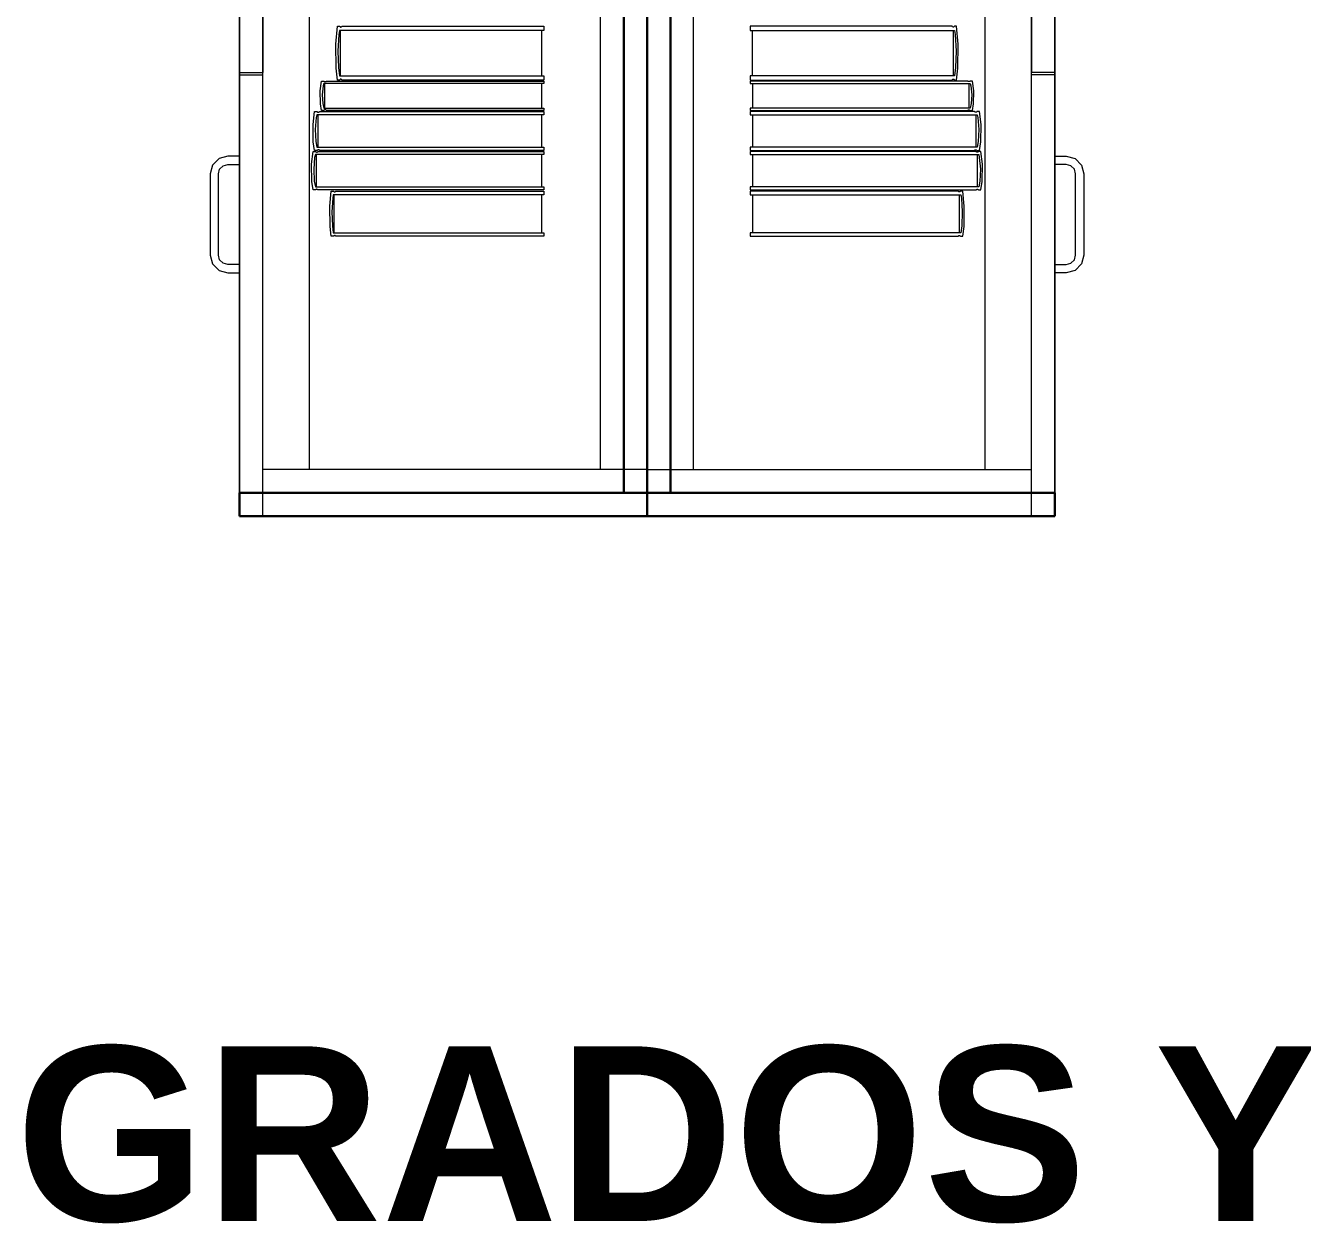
# Model space of a CAD drawing. Header units: inches. Extents: x -19 to 5698, y -728 to 92.
# Drawn here: x 310.58 to 311.677, y 32.693 to 33.721 of the extents above; entities that cross this region are included whole.
import ezdxf

# ---------------------------------------------------------------- set-up
doc = ezdxf.new("R2010")
doc.units = ezdxf.units.IN
doc.header["$MEASUREMENT"] = 0
doc.set_wipeout_variables(frame=1)
doc.linetypes.add('Wipeout_Contour', pattern=[1, 0, -1])
doc.layers.add('02 _ ARQ _ ZON _ Espacio.3D', color=7, linetype='Continuous')
doc.layers.add('Interior - Mobiliario', color=7, linetype='Continuous')
doc.styles.add('Estilo_Generado_1', font='swisseb.ttf')

msp = doc.modelspace()

# ---------------------------------------------------------------- linework, layer by layer
at = {"layer": 'Interior - Mobiliario', "color": 175, "linetype": 'Continuous', "lineweight": 13}
for p, q in [((310.784, 33.32), (310.784, 34.78)), ((311.094, 34.78), (311.094, 33.32)), ((311.134, 34.78), (311.134, 33.32)), ((311.444, 33.32), (311.444, 34.78)), ((310.784, 33.34), (310.784, 34.76)), ((310.824, 34.76), (310.824, 33.34)), ((311.074, 33.34), (311.074, 34.76)), ((311.154, 33.34), (311.154, 34.76)), ((311.404, 34.76), (311.404, 33.34)), ((311.444, 33.34), (311.444, 34.76)), ((310.764, 34.04), (310.764, 33.681)), ((310.784, 34.04), (310.784, 33.681)), ((311.444, 34.04), (311.444, 33.681)), ((311.464, 34.04), (311.464, 33.681)), ((310.8469, 33.7053), (310.8481, 33.7208)), ((310.8481, 33.7208), (310.8501, 33.7208)), ((310.8494, 33.7136), (310.8486, 33.6994)), ((310.8499, 33.7171), (310.8494, 33.7136)), ((311.0253, 33.7171), (310.8499, 33.7171)), ((310.8501, 33.7208), (310.8502, 33.7205)), ((310.8502, 33.7205), (310.8504, 33.7203)), ((310.8504, 33.7203), (310.8507, 33.7201)), ((310.8507, 33.7201), (310.8509, 33.72)), ((310.8508, 33.6782), (310.8508, 33.7171)), ((310.8509, 33.72), (310.8512, 33.72)), ((310.8512, 33.72), (310.8514, 33.7201)), ((310.8514, 33.7201), (310.8517, 33.7203)), ((310.8517, 33.7203), (310.8519, 33.7206)), ((310.8519, 33.7206), (310.852, 33.7208)), ((310.852, 33.7208), (311.0253, 33.7208)), ((311.0235, 33.7171), (311.0235, 33.6782)), ((311.0253, 33.7208), (311.0253, 33.7171)), ((311.3759, 33.7208), (311.2026, 33.7208)), ((311.2026, 33.7208), (311.2026, 33.7171)), ((311.2026, 33.7171), (311.3781, 33.7171)), ((311.2044, 33.7171), (311.2044, 33.6782)), ((311.376, 33.7206), (311.3759, 33.7208)), ((311.3763, 33.7203), (311.376, 33.7206)), ((311.3765, 33.7201), (311.3763, 33.7203)), ((311.3768, 33.72), (311.3765, 33.7201)), ((311.377, 33.72), (311.3768, 33.72)), ((311.3773, 33.7201), (311.377, 33.72)), ((311.3772, 33.6782), (311.3772, 33.7171)), ((311.3775, 33.7203), (311.3773, 33.7201)), ((311.3778, 33.7205), (311.3775, 33.7203)), ((311.3779, 33.7208), (311.3778, 33.7205)), ((311.3798, 33.7208), (311.3779, 33.7208)), ((311.3781, 33.7171), (311.3786, 33.7136)), ((311.3786, 33.7136), (311.3793, 33.6994)), ((311.381, 33.7053), (311.3798, 33.7208)), ((310.8472, 33.6846), (310.8469, 33.7053)), ((311.3808, 33.6846), (311.381, 33.7053)), ((310.8486, 33.6994), (310.8491, 33.6851)), ((311.3793, 33.6994), (311.3789, 33.6851)), ((310.764, 33.681), (310.784, 33.681)), ((310.8481, 33.6745), (310.8472, 33.6846)), ((310.8491, 33.6851), (310.8499, 33.6782)), ((311.3789, 33.6851), (311.3781, 33.6782)), ((311.3798, 33.6745), (311.3808, 33.6846)), ((311.464, 33.681), (311.444, 33.681)), ((310.764, 33.679), (310.784, 33.679)), ((310.8333, 33.6651), (310.8346, 33.6735)), ((310.8346, 33.6735), (310.8366, 33.6735)), ((310.8359, 33.6696), (310.8351, 33.6619)), ((310.8365, 33.6715), (310.8359, 33.6696)), ((311.0253, 33.6715), (310.8365, 33.6715)), ((310.8366, 33.6735), (310.8368, 33.6733)), ((310.8368, 33.6733), (310.837, 33.6732)), ((310.837, 33.6732), (310.8373, 33.6731)), ((310.8373, 33.6731), (310.8376, 33.6731)), ((310.8374, 33.6504), (310.8374, 33.6715)), ((310.8376, 33.6731), (310.8379, 33.6731)), ((310.8379, 33.6731), (310.8381, 33.6731)), ((310.8381, 33.6731), (310.8384, 33.6732)), ((310.8384, 33.6732), (310.8386, 33.6734)), ((310.8386, 33.6734), (310.8387, 33.6735)), ((310.8387, 33.6735), (311.0253, 33.6735)), ((310.8501, 33.6745), (310.8481, 33.6745)), ((310.8499, 33.6782), (311.0253, 33.6782)), ((310.8504, 33.6749), (310.8501, 33.6746)), ((310.8501, 33.6746), (310.8501, 33.6745)), ((310.8506, 33.6751), (310.8504, 33.6749)), ((310.8509, 33.6752), (310.8506, 33.6751)), ((310.8511, 33.6752), (310.8509, 33.6752)), ((310.8514, 33.6752), (310.8511, 33.6752)), ((310.8516, 33.675), (310.8514, 33.6752)), ((310.8519, 33.6747), (310.8516, 33.675)), ((310.852, 33.6745), (310.8519, 33.6747)), ((311.0253, 33.6745), (310.852, 33.6745)), ((311.0234, 33.6715), (311.0234, 33.6504)), ((311.0253, 33.6782), (311.0253, 33.6745)), ((311.0253, 33.6735), (311.0253, 33.6715)), ((311.3781, 33.6782), (311.2026, 33.6782)), ((311.2026, 33.6782), (311.2026, 33.6745)), ((311.2026, 33.6745), (311.3759, 33.6745)), ((311.3892, 33.6735), (311.2026, 33.6735)), ((311.2026, 33.6735), (311.2026, 33.6715)), ((311.2026, 33.6715), (311.3915, 33.6715)), ((311.2045, 33.6715), (311.2045, 33.6504)), ((311.3759, 33.6745), (311.3761, 33.6747)), ((311.3761, 33.6747), (311.3763, 33.675)), ((311.3763, 33.675), (311.3766, 33.6752)), ((311.3766, 33.6752), (311.3768, 33.6752)), ((311.3768, 33.6752), (311.3771, 33.6752)), ((311.3771, 33.6752), (311.3773, 33.6751)), ((311.3773, 33.6751), (311.3776, 33.6749)), ((311.3776, 33.6749), (311.3778, 33.6746)), ((311.3778, 33.6746), (311.3779, 33.6745)), ((311.3779, 33.6745), (311.3798, 33.6745)), ((311.3893, 33.6734), (311.3892, 33.6735)), ((311.3896, 33.6732), (311.3893, 33.6734)), ((311.3898, 33.6731), (311.3896, 33.6732)), ((311.3901, 33.6731), (311.3898, 33.6731)), ((311.3904, 33.6731), (311.3901, 33.6731)), ((311.3906, 33.6731), (311.3904, 33.6731)), ((311.3905, 33.6504), (311.3905, 33.6715)), ((311.3909, 33.6732), (311.3906, 33.6731)), ((311.3912, 33.6733), (311.3909, 33.6732)), ((311.3913, 33.6735), (311.3912, 33.6733)), ((311.3934, 33.6735), (311.3913, 33.6735)), ((311.3915, 33.6715), (311.392, 33.6696)), ((311.392, 33.6696), (311.3928, 33.6619)), ((311.3947, 33.6651), (311.3934, 33.6735)), ((311.464, 33.679), (311.444, 33.679)), ((310.8335, 33.6539), (310.8333, 33.6651)), ((310.8351, 33.6619), (310.8356, 33.6542)), ((311.3928, 33.6619), (311.3924, 33.6542)), ((311.3944, 33.6539), (311.3947, 33.6651)), ((310.8272, 33.6363), (310.8285, 33.6474)), ((310.8285, 33.6474), (310.8307, 33.6474)), ((310.8307, 33.6474), (310.8308, 33.6472)), ((310.8325, 33.6471), (310.8327, 33.6473)), ((310.8327, 33.6473), (310.8328, 33.6474)), ((310.8328, 33.6474), (311.0253, 33.6474)), ((310.8346, 33.6484), (310.8335, 33.6539)), ((310.8366, 33.6484), (310.8346, 33.6484)), ((310.8356, 33.6542), (310.8365, 33.6504)), ((310.8365, 33.6504), (311.0253, 33.6504)), ((310.8367, 33.6485), (310.8366, 33.6484)), ((310.837, 33.6487), (310.8367, 33.6485)), ((310.8372, 33.6488), (310.837, 33.6487)), ((310.8375, 33.6488), (310.8372, 33.6488)), ((310.8378, 33.6488), (310.8375, 33.6488)), ((310.8381, 33.6488), (310.8378, 33.6488)), ((310.8383, 33.6487), (310.8381, 33.6488)), ((310.8386, 33.6485), (310.8383, 33.6487)), ((310.8387, 33.6484), (310.8386, 33.6485)), ((311.0253, 33.6484), (310.8387, 33.6484)), ((311.0253, 33.6504), (311.0253, 33.6484)), ((311.0253, 33.6474), (311.0253, 33.6447)), ((311.3915, 33.6504), (311.2026, 33.6504)), ((311.2026, 33.6504), (311.2026, 33.6484)), ((311.2026, 33.6484), (311.3892, 33.6484)), ((311.3951, 33.6474), (311.2026, 33.6474)), ((311.2026, 33.6474), (311.2026, 33.6447)), ((311.3892, 33.6484), (311.3894, 33.6485)), ((311.3894, 33.6485), (311.3896, 33.6487)), ((311.3896, 33.6487), (311.3899, 33.6488)), ((311.3899, 33.6488), (311.3902, 33.6488)), ((311.3902, 33.6488), (311.3904, 33.6488)), ((311.3904, 33.6488), (311.3907, 33.6488)), ((311.3907, 33.6488), (311.391, 33.6487)), ((311.391, 33.6487), (311.3912, 33.6485)), ((311.3912, 33.6485), (311.3913, 33.6484)), ((311.3913, 33.6484), (311.3934, 33.6484)), ((311.3924, 33.6542), (311.3915, 33.6504)), ((311.3934, 33.6484), (311.3944, 33.6539)), ((311.3952, 33.6473), (311.3951, 33.6474)), ((311.3955, 33.6471), (311.3952, 33.6473)), ((311.3973, 33.6474), (311.3971, 33.6472)), ((311.3994, 33.6474), (311.3973, 33.6474)), ((311.4008, 33.6363), (311.3994, 33.6474)), ((310.8299, 33.6422), (310.8291, 33.632)), ((310.8305, 33.6447), (310.8299, 33.6422)), ((311.0253, 33.6447), (310.8305, 33.6447)), ((310.8308, 33.6472), (310.8311, 33.647)), ((310.8311, 33.647), (310.8313, 33.6469)), ((310.8313, 33.6469), (310.8316, 33.6469)), ((310.8315, 33.6167), (310.8315, 33.6447)), ((310.8316, 33.6469), (310.8319, 33.6469)), ((310.8319, 33.6469), (310.8322, 33.6469)), ((310.8322, 33.6469), (310.8325, 33.6471)), ((311.0234, 33.6447), (311.0234, 33.6167)), ((311.2026, 33.6447), (311.3975, 33.6447)), ((311.2046, 33.6447), (311.2046, 33.6167)), ((311.3957, 33.6469), (311.3955, 33.6471)), ((311.396, 33.6469), (311.3957, 33.6469)), ((311.3963, 33.6469), (311.396, 33.6469)), ((311.3966, 33.6469), (311.3963, 33.6469)), ((311.3965, 33.6167), (311.3965, 33.6447)), ((311.3969, 33.647), (311.3966, 33.6469)), ((311.3971, 33.6472), (311.3969, 33.647)), ((311.3975, 33.6447), (311.398, 33.6422)), ((311.398, 33.6422), (311.3989, 33.632)), ((310.8274, 33.6213), (310.8272, 33.6363)), ((310.8291, 33.632), (310.8296, 33.6217)), ((311.3989, 33.632), (311.3984, 33.6217)), ((311.4005, 33.6213), (311.4008, 33.6363)), ((310.8285, 33.614), (310.8274, 33.6213)), ((310.8296, 33.6217), (310.8305, 33.6167)), ((310.8305, 33.6167), (311.0253, 33.6167)), ((310.8313, 33.6145), (310.831, 33.6143)), ((310.8316, 33.6146), (310.8313, 33.6145)), ((310.8319, 33.6146), (310.8316, 33.6146)), ((310.8321, 33.6145), (310.8319, 33.6146)), ((310.8324, 33.6144), (310.8321, 33.6145)), ((310.8327, 33.6142), (310.8324, 33.6144)), ((311.0253, 33.6167), (311.0253, 33.614)), ((311.3975, 33.6167), (311.2026, 33.6167)), ((311.2026, 33.6167), (311.2026, 33.614)), ((311.3953, 33.6142), (311.3955, 33.6144)), ((311.3955, 33.6144), (311.3958, 33.6145)), ((311.3958, 33.6145), (311.3961, 33.6146)), ((311.3961, 33.6146), (311.3964, 33.6146)), ((311.3964, 33.6146), (311.3967, 33.6145)), ((311.3967, 33.6145), (311.3969, 33.6143)), ((311.3984, 33.6217), (311.3975, 33.6167)), ((311.3994, 33.614), (311.4005, 33.6213)), ((310.7465, 33.607), (310.741, 33.6015)), ((310.754, 33.609), (310.7465, 33.607)), ((310.764, 33.609), (310.754, 33.609)), ((310.764, 33.602), (310.764, 33.609)), ((310.8259, 33.6021), (310.8272, 33.613)), ((310.8272, 33.613), (310.8294, 33.613)), ((310.8286, 33.6079), (310.8278, 33.5978)), ((310.8307, 33.614), (310.8285, 33.614)), ((310.8292, 33.6104), (310.8286, 33.6079)), ((311.0253, 33.6104), (310.8292, 33.6104)), ((310.8294, 33.613), (310.8295, 33.6128)), ((310.8295, 33.6128), (310.8298, 33.6127)), ((310.8298, 33.6127), (310.8301, 33.6125)), ((310.8301, 33.6125), (310.8303, 33.6125)), ((310.8302, 33.5828), (310.8302, 33.6104)), ((310.8303, 33.6125), (310.8306, 33.6125)), ((310.8306, 33.6125), (310.8309, 33.6125)), ((310.8308, 33.6141), (310.8307, 33.614)), ((310.831, 33.6143), (310.8308, 33.6141)), ((310.8309, 33.6125), (310.8312, 33.6127)), ((310.8312, 33.6127), (310.8314, 33.6129)), ((310.8314, 33.6129), (310.8316, 33.613)), ((310.8316, 33.613), (311.0253, 33.613)), ((310.8328, 33.614), (310.8327, 33.6142)), ((311.0253, 33.614), (310.8328, 33.614)), ((311.0233, 33.6104), (311.0233, 33.5828)), ((311.0253, 33.613), (311.0253, 33.6104)), ((311.2026, 33.614), (311.3951, 33.614)), ((311.3964, 33.613), (311.2026, 33.613)), ((311.2026, 33.613), (311.2026, 33.6104)), ((311.2026, 33.6104), (311.3988, 33.6104)), ((311.2046, 33.6104), (311.2046, 33.5828)), ((311.3951, 33.614), (311.3953, 33.6142)), ((311.3965, 33.6129), (311.3964, 33.613)), ((311.3968, 33.6127), (311.3965, 33.6129)), ((311.397, 33.6125), (311.3968, 33.6127)), ((311.3969, 33.6143), (311.3972, 33.6141)), ((311.3973, 33.6125), (311.397, 33.6125)), ((311.3972, 33.6141), (311.3973, 33.614)), ((311.3973, 33.614), (311.3994, 33.614)), ((311.3976, 33.6125), (311.3973, 33.6125)), ((311.3979, 33.6125), (311.3976, 33.6125)), ((311.3978, 33.5828), (311.3978, 33.6104)), ((311.3982, 33.6127), (311.3979, 33.6125)), ((311.3984, 33.6128), (311.3982, 33.6127)), ((311.3986, 33.613), (311.3984, 33.6128)), ((311.4007, 33.613), (311.3986, 33.613)), ((311.3988, 33.6104), (311.3993, 33.6079)), ((311.3993, 33.6079), (311.4002, 33.5978)), ((311.4021, 33.6021), (311.4007, 33.613)), ((311.464, 33.609), (311.474, 33.609)), ((311.464, 33.602), (311.464, 33.609)), ((311.474, 33.609), (311.4815, 33.607)), ((311.4815, 33.607), (311.487, 33.6015)), ((310.741, 33.6015), (310.739, 33.594)), ((310.739, 33.594), (310.739, 33.524)), ((310.746, 33.594), (310.747, 33.598)), ((310.746, 33.524), (310.746, 33.594)), ((310.747, 33.598), (310.75, 33.6009)), ((310.75, 33.6009), (310.754, 33.602)), ((310.754, 33.602), (310.764, 33.602)), ((310.8261, 33.5874), (310.8259, 33.6021)), ((310.8278, 33.5978), (310.8283, 33.5877)), ((311.4002, 33.5978), (311.3997, 33.5877)), ((311.4018, 33.5874), (311.4021, 33.6021)), ((311.474, 33.602), (311.464, 33.602)), ((311.478, 33.6009), (311.474, 33.602)), ((311.4809, 33.598), (311.478, 33.6009)), ((311.482, 33.594), (311.4809, 33.598)), ((311.482, 33.524), (311.482, 33.594)), ((311.487, 33.6015), (311.489, 33.594)), ((311.489, 33.594), (311.489, 33.524)), ((310.8272, 33.5801), (310.8261, 33.5874)), ((310.8283, 33.5877), (310.8292, 33.5828)), ((310.8292, 33.5828), (311.0253, 33.5828)), ((311.0253, 33.5828), (311.0253, 33.5801)), ((311.3988, 33.5828), (311.2026, 33.5828)), ((311.2026, 33.5828), (311.2026, 33.5801)), ((311.3997, 33.5877), (311.3988, 33.5828)), ((311.4007, 33.5801), (311.4018, 33.5874)), ((310.8294, 33.5801), (310.8272, 33.5801)), ((310.8295, 33.5803), (310.8294, 33.5801)), ((310.8297, 33.5805), (310.8295, 33.5803)), ((310.83, 33.5806), (310.8297, 33.5805)), ((310.8303, 33.5807), (310.83, 33.5806)), ((310.8306, 33.5807), (310.8303, 33.5807)), ((310.8309, 33.5806), (310.8306, 33.5807)), ((310.8311, 33.5805), (310.8309, 33.5806)), ((310.8314, 33.5803), (310.8311, 33.5805)), ((310.8316, 33.5801), (310.8314, 33.5803)), ((311.0253, 33.5801), (310.8316, 33.5801)), ((310.8416, 33.5662), (310.8428, 33.5791)), ((310.8428, 33.5791), (310.8448, 33.5791)), ((310.8441, 33.5731), (310.8433, 33.5612)), ((310.8446, 33.576), (310.8441, 33.5731)), ((311.0253, 33.576), (310.8446, 33.576)), ((310.8448, 33.5791), (310.8449, 33.5789)), ((310.8449, 33.5789), (310.8452, 33.5787)), ((310.8452, 33.5787), (310.8454, 33.5786)), ((310.8454, 33.5786), (310.8457, 33.5785)), ((310.8455, 33.5434), (310.8455, 33.576)), ((310.8457, 33.5785), (310.8459, 33.5785)), ((310.8459, 33.5785), (310.8462, 33.5786)), ((310.8462, 33.5786), (310.8465, 33.5788)), ((310.8465, 33.5788), (310.8467, 33.579)), ((310.8467, 33.579), (310.8468, 33.5791)), ((310.8468, 33.5791), (311.0253, 33.5791)), ((311.0235, 33.576), (311.0235, 33.5434)), ((311.0253, 33.5791), (311.0253, 33.576)), ((311.2026, 33.5801), (311.3964, 33.5801)), ((311.3812, 33.5791), (311.2026, 33.5791)), ((311.2026, 33.5791), (311.2026, 33.576)), ((311.2026, 33.576), (311.3833, 33.576)), ((311.2045, 33.576), (311.2045, 33.5434)), ((311.3813, 33.579), (311.3812, 33.5791)), ((311.3815, 33.5788), (311.3813, 33.579)), ((311.3817, 33.5786), (311.3815, 33.5788)), ((311.382, 33.5785), (311.3817, 33.5786)), ((311.3823, 33.5785), (311.382, 33.5785)), ((311.3825, 33.5786), (311.3823, 33.5785)), ((311.3824, 33.5434), (311.3824, 33.576)), ((311.3828, 33.5787), (311.3825, 33.5786)), ((311.383, 33.5789), (311.3828, 33.5787)), ((311.3832, 33.5791), (311.383, 33.5789)), ((311.3852, 33.5791), (311.3832, 33.5791)), ((311.3833, 33.576), (311.3839, 33.5731)), ((311.3839, 33.5731), (311.3846, 33.5612)), ((311.3864, 33.5662), (311.3852, 33.5791)), ((311.3964, 33.5801), (311.3966, 33.5803)), ((311.3966, 33.5803), (311.3968, 33.5805)), ((311.3968, 33.5805), (311.3971, 33.5806)), ((311.3971, 33.5806), (311.3974, 33.5807)), ((311.3974, 33.5807), (311.3977, 33.5807)), ((311.3977, 33.5807), (311.398, 33.5806)), ((311.398, 33.5806), (311.3982, 33.5805)), ((311.3982, 33.5805), (311.3985, 33.5803)), ((311.3985, 33.5803), (311.3986, 33.5801)), ((311.3986, 33.5801), (311.4007, 33.5801)), ((310.8418, 33.5488), (310.8416, 33.5662)), ((310.8433, 33.5612), (310.8438, 33.5492)), ((311.3846, 33.5612), (311.3842, 33.5492)), ((311.3862, 33.5488), (311.3864, 33.5662)), ((310.8428, 33.5403), (310.8418, 33.5488)), ((310.8438, 33.5492), (310.8446, 33.5434)), ((311.3842, 33.5492), (311.3833, 33.5434)), ((311.3852, 33.5403), (311.3862, 33.5488)), ((310.8448, 33.5403), (310.8428, 33.5403)), ((310.8446, 33.5434), (311.0253, 33.5434)), ((310.8449, 33.5404), (310.8448, 33.5403)), ((310.8451, 33.5407), (310.8449, 33.5404)), ((310.8454, 33.5408), (310.8451, 33.5407)), ((310.8456, 33.5409), (310.8454, 33.5408)), ((310.8459, 33.5409), (310.8456, 33.5409)), ((310.8462, 33.5409), (310.8459, 33.5409)), ((310.8464, 33.5407), (310.8462, 33.5409)), ((310.8466, 33.5405), (310.8464, 33.5407)), ((310.8468, 33.5403), (310.8466, 33.5405)), ((311.0253, 33.5403), (310.8468, 33.5403)), ((311.0253, 33.5434), (311.0253, 33.5403)), ((311.3833, 33.5434), (311.2026, 33.5434)), ((311.2026, 33.5434), (311.2026, 33.5403)), ((311.2026, 33.5403), (311.3812, 33.5403)), ((311.3812, 33.5403), (311.3813, 33.5405)), ((311.3813, 33.5405), (311.3815, 33.5407)), ((311.3815, 33.5407), (311.3818, 33.5409)), ((311.3818, 33.5409), (311.3821, 33.5409)), ((311.3821, 33.5409), (311.3823, 33.5409)), ((311.3823, 33.5409), (311.3826, 33.5408)), ((311.3826, 33.5408), (311.3828, 33.5407)), ((311.3828, 33.5407), (311.3831, 33.5404)), ((311.3831, 33.5404), (311.3832, 33.5403)), ((311.3832, 33.5403), (311.3852, 33.5403)), ((310.739, 33.524), (310.741, 33.5165)), ((310.741, 33.5165), (310.7465, 33.511)), ((310.747, 33.52), (310.746, 33.524)), ((310.75, 33.5171), (310.747, 33.52)), ((310.754, 33.516), (310.75, 33.5171)), ((310.764, 33.516), (310.754, 33.516)), ((310.764, 33.509), (310.764, 33.516)), ((311.464, 33.516), (311.474, 33.516)), ((311.464, 33.509), (311.464, 33.516)), ((311.474, 33.516), (311.478, 33.5171)), ((311.478, 33.5171), (311.4809, 33.52)), ((311.4809, 33.52), (311.482, 33.524)), ((311.487, 33.5165), (311.4815, 33.511)), ((311.489, 33.524), (311.487, 33.5165)), ((310.7465, 33.511), (310.754, 33.509)), ((310.754, 33.509), (310.764, 33.509)), ((311.474, 33.509), (311.464, 33.509)), ((311.4815, 33.511), (311.474, 33.509)), ((310.824, 33.34), (310.784, 33.34)), ((311.074, 33.34), (310.824, 33.34)), ((311.154, 33.34), (311.404, 33.34)), ((311.404, 33.34), (311.444, 33.34)), ((311.094, 33.32), (310.784, 33.32)), ((311.134, 33.32), (311.444, 33.32))]:
    msp.add_line(p, q, dxfattribs=at)

# ---------------------------------------------------------------- texts
at = {"layer": '02 _ ARQ _ ZON _ Espacio.3D', "color": 251, "lineweight": 25, "insert": (311.6078, 32.8447), "char_height": 0.15, "attachment_point": 2, "style": 'Estilo_Generado_1'}
msp.add_mtext('\\A1;{\\pqc;\\pt0;\\fSwis721 Ex BT|b1|i0|c0|p34;GRADOS Y TITULOS}', dxfattribs=at)

# ---------------------------------------------------------------- next in the draw order: wipeouts: each hides what was drawn before it
at = {"color": 254, "linetype": 'Wipeout_Contour', "lineweight": 0, "ltscale": 9784.072617}
msp.add_wipeout([(311.094, 33.32), (311.114, 33.32), (311.114, 34.78), (311.094, 34.78)], dxfattribs=at).dxf.layer = 'Interior - Mobiliario'

# ---------------------------------------------------------------- next in the draw order: linework, layer by layer
at = {"layer": 'Interior - Mobiliario', "color": 175, "linetype": 'Continuous', "lineweight": 30}
for p, q in [((311.094, 34.78), (311.094, 33.32)), ((311.114, 34.78), (311.114, 33.32)), ((311.094, 33.32), (311.114, 33.32))]:
    msp.add_line(p, q, dxfattribs=at)
at = {"layer": 'Interior - Mobiliario', "color": 175, "linetype": 'Continuous', "lineweight": 13}
for p, q in [((311.094, 33.32), (311.094, 34.78)), ((311.114, 34.78), (311.114, 33.32)), ((311.114, 34.76), (311.114, 33.34)), ((311.114, 33.34), (311.074, 33.34)), ((311.114, 33.32), (311.094, 33.32))]:
    msp.add_line(p, q, dxfattribs=at)

# ---------------------------------------------------------------- next in the draw order: wipeouts: each hides what was drawn before it
at = {"color": 254, "linetype": 'Wipeout_Contour', "lineweight": 0, "ltscale": 9783.371492}
msp.add_wipeout([(310.764, 33.3), (311.114, 33.3), (311.114, 33.32), (310.764, 33.32)], dxfattribs=at).dxf.layer = 'Interior - Mobiliario'

# ---------------------------------------------------------------- next in the draw order: linework, layer by layer
at = {"layer": 'Interior - Mobiliario', "color": 175, "linetype": 'Continuous', "lineweight": 13}
for p, q in [((310.764, 34.8), (310.764, 33.3)), ((311.114, 33.3), (311.114, 34.8)), ((310.764, 33.32), (310.764, 34.78)), ((310.764, 33.32), (310.764, 34.78)), ((310.784, 33.32), (310.784, 34.78)), ((310.784, 33.32), (310.784, 34.78)), ((311.094, 34.78), (311.094, 33.32)), ((311.094, 34.78), (311.094, 33.32)), ((311.094, 34.78), (311.094, 33.32)), ((311.114, 34.78), (311.114, 33.32)), ((310.764, 33.32), (310.764, 33.679)), ((310.784, 33.32), (310.784, 33.679)), ((310.784, 33.3), (310.784, 33.34)), ((311.114, 33.34), (311.114, 33.3)), ((310.764, 33.3), (310.764, 33.32)), ((310.764, 33.32), (311.114, 33.32)), ((311.114, 33.32), (310.764, 33.32)), ((311.094, 33.32), (310.764, 33.32)), ((310.764, 33.32), (310.784, 33.32)), ((311.094, 33.32), (310.784, 33.32)), ((311.094, 33.32), (310.784, 33.32)), ((311.114, 33.32), (311.114, 33.3)), ((311.114, 33.3), (310.764, 33.3)), ((310.764, 33.3), (311.114, 33.3)), ((311.114, 33.3), (310.784, 33.3))]:
    msp.add_line(p, q, dxfattribs=at)
at = {"layer": 'Interior - Mobiliario', "color": 175, "linetype": 'Continuous', "lineweight": 30}
for p, q in [((310.764, 33.32), (311.114, 33.32)), ((310.764, 33.32), (310.764, 33.3)), ((311.114, 33.32), (311.114, 33.3)), ((310.764, 33.3), (311.114, 33.3))]:
    msp.add_line(p, q, dxfattribs=at)

# ---------------------------------------------------------------- next in the draw order: wipeouts: each hides what was drawn before it
at = {"color": 254, "linetype": 'Wipeout_Contour', "lineweight": 0, "ltscale": 9784.152609}
msp.add_wipeout([(311.134, 33.32), (311.134, 34.78), (311.114, 34.78), (311.114, 33.32)], dxfattribs=at).dxf.layer = 'Interior - Mobiliario'

# ---------------------------------------------------------------- next in the draw order: linework, layer by layer
at = {"layer": 'Interior - Mobiliario', "color": 175, "linetype": 'Continuous', "lineweight": 30}
for p, q in [((311.114, 34.78), (311.114, 33.32)), ((311.134, 34.78), (311.134, 33.32)), ((311.134, 33.32), (311.114, 33.32))]:
    msp.add_line(p, q, dxfattribs=at)
at = {"layer": 'Interior - Mobiliario', "color": 175, "linetype": 'Continuous', "lineweight": 13}
for p, q in [((311.114, 34.78), (311.114, 33.32)), ((311.134, 33.32), (311.134, 34.78)), ((311.114, 34.76), (311.114, 33.34)), ((311.114, 33.34), (311.154, 33.34)), ((311.114, 33.32), (311.134, 33.32))]:
    msp.add_line(p, q, dxfattribs=at)

# ---------------------------------------------------------------- next in the draw order: wipeouts: each hides what was drawn before it
at = {"color": 254, "linetype": 'Wipeout_Contour', "lineweight": 0, "ltscale": 9784.771362}
msp.add_wipeout([(311.464, 33.3), (311.464, 33.32), (311.114, 33.32), (311.114, 33.3)], dxfattribs=at).dxf.layer = 'Interior - Mobiliario'

# ---------------------------------------------------------------- next in the draw order: linework, layer by layer
at = {"layer": 'Interior - Mobiliario', "color": 175, "linetype": 'Continuous', "lineweight": 13}
for p, q in [((311.114, 33.3), (311.114, 34.8)), ((311.464, 34.8), (311.464, 33.3)), ((311.114, 34.78), (311.114, 33.32)), ((311.134, 34.78), (311.134, 33.32)), ((311.134, 34.78), (311.134, 33.32)), ((311.134, 34.78), (311.134, 33.32)), ((311.444, 33.32), (311.444, 34.78)), ((311.444, 33.32), (311.444, 34.78)), ((311.464, 33.32), (311.464, 34.78)), ((311.464, 33.32), (311.464, 34.78)), ((311.444, 33.32), (311.444, 33.679)), ((311.464, 33.32), (311.464, 33.679)), ((311.114, 33.34), (311.114, 33.3)), ((311.444, 33.3), (311.444, 33.34)), ((311.114, 33.32), (311.114, 33.3)), ((311.464, 33.32), (311.114, 33.32)), ((311.114, 33.32), (311.464, 33.32)), ((311.134, 33.32), (311.464, 33.32)), ((311.134, 33.32), (311.444, 33.32)), ((311.134, 33.32), (311.444, 33.32)), ((311.464, 33.32), (311.444, 33.32)), ((311.464, 33.3), (311.464, 33.32)), ((311.114, 33.3), (311.464, 33.3)), ((311.114, 33.3), (311.444, 33.3)), ((311.464, 33.3), (311.114, 33.3))]:
    msp.add_line(p, q, dxfattribs=at)
at = {"layer": 'Interior - Mobiliario', "color": 175, "linetype": 'Continuous', "lineweight": 30}
for p, q in [((311.464, 33.32), (311.114, 33.32)), ((311.114, 33.32), (311.114, 33.3)), ((311.464, 33.32), (311.464, 33.3)), ((311.464, 33.3), (311.114, 33.3))]:
    msp.add_line(p, q, dxfattribs=at)

doc.saveas('drawing.dxf')
